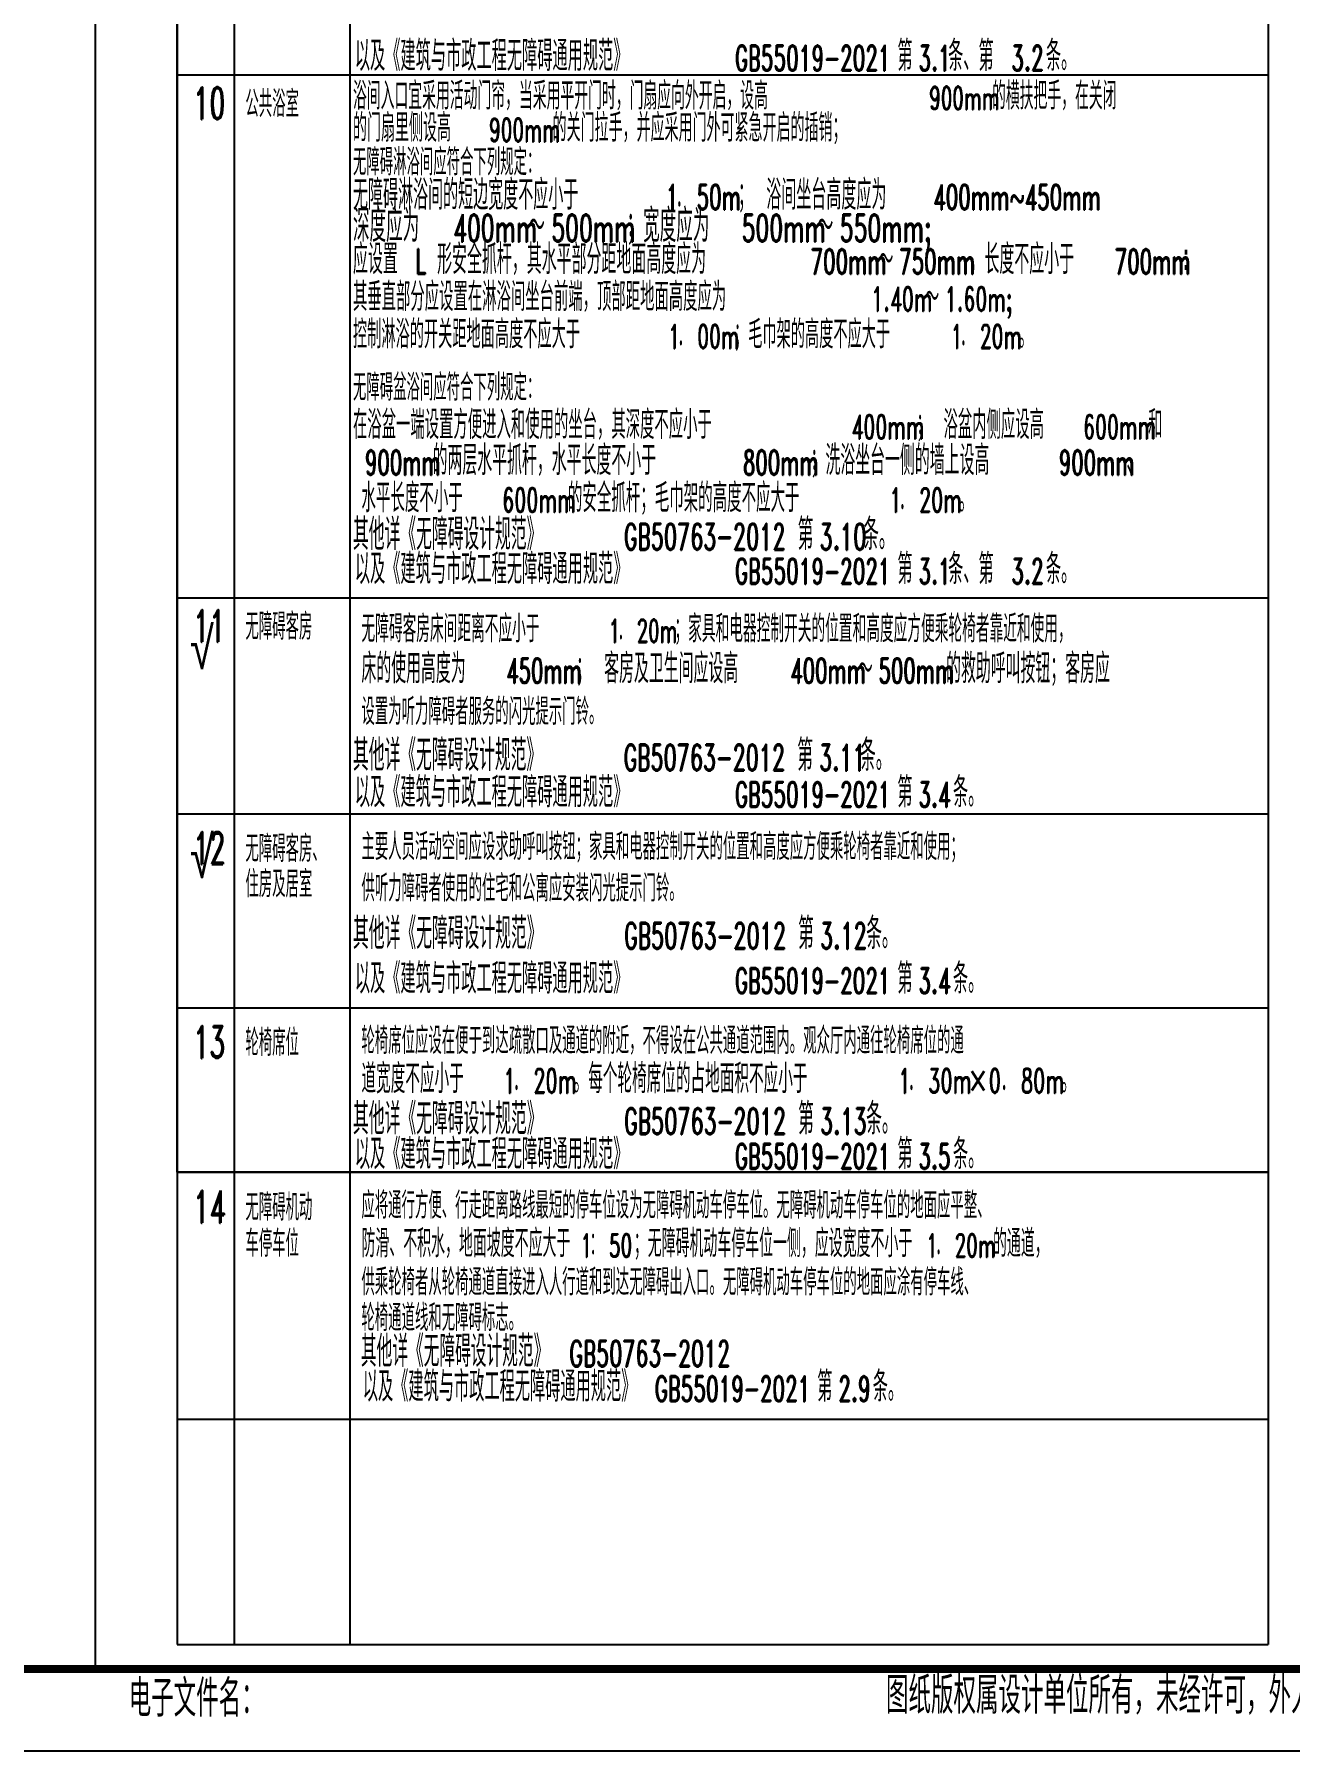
# Model space of a CAD drawing. Extents: x -1041549 to 749950, y -354245 to 17554.
# Drawn here: x -916141 to -900779, y -274884 to -253887 of the extents above; entities that cross this region are included whole.
import ezdxf

# ---------------------------------------------------------------- set-up
doc = ezdxf.new("R2010")
doc.units = 0
doc.header["$LTSCALE"] = 1000
doc.header["$MEASUREMENT"] = 0
for name, color, linetype in [('0_sp_施工图设计说明', 7, 'Continuous'), ('14', 1, 'Continuous'), ('a10', 10, 'Continuous'), ('PUB_TEXT', 7, 'Continuous'), ('PUB_TITLE', 4, 'Continuous')]:
    doc.layers.add(name, color=color, linetype=linetype)
doc.styles.add('hztxt', font='romand_pkpm', dxfattribs={"bigfont": 'gbcbig'})
doc.styles.add('说明正文', font='hztxt_e.shx', dxfattribs={"width": 0.8, "height": 400, "bigfont": 'hzdx.shx'})

# ---------------------------------------------------------------- blocks, each defined once
blk = doc.blocks.new('G$C72BEE7F5')
at = {"layer": 'a10', "style": '说明正文', "width": 0.8}
blk.add_text('√', height=500, dxfattribs=at).set_placement((148, 179))
blk = doc.blocks.new('TUQ')
at = {"layer": '14', "style": 'hztxt', "width": 0.85}
for s, p in [('电子文件名：', (-24105, -584)), ('图纸版权属设计单位所有，未经许可，外人及外单位不得翻印复制作为其他工程之用。', (-14838, -548))]:
    blk.add_text(s, height=450, rotation=359.9997, dxfattribs=at).set_placement(p)

msp = doc.modelspace()

# ---------------------------------------------------------------- linework, layer by layer
at = {"layer": 'PUB_TEXT', "color": 8}
msp.add_line((-915393.9, -273883.7), (-915393.9, -235860.7), dxfattribs=at)
at = {"layer": 'PUB_TEXT'}
for p, q in [((-914393.6, -237335.8, 2571.1), (-914393.6, -273584.4, 233.4)), ((-913693.6, -237335.8, 2571.1), (-913693.6, -273584.4, 233.4)), ((-912280.3, -237335.8, 2571.1), (-912280.3, -273584.4, 233.4)), ((-901041.4, -237335.8, 2571.1), (-901041.4, -273584.4, 233.4)), ((-914393.6, -254383.7, 605.9), (-901041.4, -254383.7, 605.9)), ((-914393.6, -260778.5, 605.9), (-901041.4, -260778.5, 605.9)), ((-914393.6, -263421.2, 605.9), (-901041.4, -263421.2, 605.9)), ((-914393.6, -265794, 605.9), (-901041.4, -265794, 605.9)), ((-914393.6, -267808.4, 605.9), (-901041.4, -267808.4, 605.9)), ((-914393.6, -267808.4, 605.9), (-901041.4, -267808.4, 605.9)), ((-914393.6, -270829.7, 605.9), (-901041.4, -270829.7, 605.9)), ((-914393.6, -273584.4, 605.9), (-901041.4, -273584.4, 605.9))]:
    msp.add_line(p, q, dxfattribs=at)
at = {"layer": 'PUB_TEXT', "elevation": 605.9}
msp.add_lwpolyline([(-901041.4, -237335.8), (-901041.4, -267808.4), (-914393.6, -267808.4), (-914393.6, -237335.8)], dxfattribs=at)
at = {"layer": 'PUB_TITLE'}
msp.add_lwpolyline([(-949281.4, -274883.7), (-889881.4, -274883.7), (-889881.4, -232883.7), (-949281.4, -232883.7)], close=True, dxfattribs=at)
at = {"layer": 'PUB_TITLE', "const_width": 100}
msp.add_lwpolyline([(-946781.4, -273883.7), (-890881.4, -273883.7), (-890881.4, -233883.7), (-946781.4, -233883.7)], close=True, dxfattribs=at)

# ---------------------------------------------------------------- block references
at = {"layer": '14'}
msp.add_blockref('TUQ', (-890881.4, -273883.7), dxfattribs=at)
at = {"layer": 'a10'}
for p in [(-914385.6, -261830, -1197.9), (-914385.6, -264384.4, -1197.9)]:
    msp.add_blockref('G$C72BEE7F5', p, dxfattribs=at)

# ---------------------------------------------------------------- texts
at = {"layer": '0_sp_施工图设计说明', "color": 2, "style": 'hztxt'}
for s, height, width, p in [('以及《建筑与市政工程无障碍通用规范》', 369.061, 0.7, (-912218.6, -254334.4, 605.9)), ('GB55019-2021', 313.702, 0.576471, (-907568.4, -254334.4, 605.9)), ('第', 369.1, 0.7, (-905579.1, -254334.4, 605.9)), ('3.1', 313.7, 0.576471, (-905320.8, -254334.4, 605.9)), ('条、第', 369.06, 0.7, (-904959.1, -254334.4, 605.9)), ('3.2', 313.7, 0.576471, (-904184.1, -254334.4, 605.9)), ('条。', 369.06, 0.7, (-903762.1, -254334.4, 605.9)), ('浴间入口宜采用活动门帘，当采用平开门时，门扇应向外开启，设高', 335.828, 0.7, (-912241.8, -254806.9, -1958.9)), ('的横扶把手，在关闭', 335.83, 0.7, (-904421.5, -254806.9, -1958.9)), ('公共浴室', 325, 0.7, (-913557.7, -254899.3, -1958.9)), ('900mm', 285.45, 0.576471, (-905189.4, -254806.9, -1958.9)), ('的门扇里侧设高', 339.87, 0.7, (-912241.8, -255200, -1958.9)), ('的关门拉手，并应采用门外可紧急开启的插销；', 339.874, 0.7, (-909799.2, -255200, -1958.9)), ('900mm', 288.89, 0.576471, (-910576.4, -255200, -1958.9)), ('无障碍淋浴间应符合下列规定：', 325, 0.7, (-912241.8, -255612, -1958.9)), ('无障碍淋浴间的短边宽度不应小于', 364.853, 0.7, (-912241.8, -256032.7, -1958.9)), ('1', 310.1, 0.576471, (-908410.8, -256032.7, -1958.9)), ('50m', 310.13, 0.576471, (-908036.3, -256032.7, -1958.9)), ('；', 364.9, 0.7, (-907529.7, -256032.7, -1958.9)), ('浴间坐台高度应为', 364.85, 0.7, (-907184.2, -256032.7, -1958.9)), ('400mm~450mm', 310.125, 0.576471, (-905141.1, -256032.7, -1958.9)), ('．', 364.9, 0.7, (-908291.7, -256032.7, -1958.9)), ('，', 364.9, 0.7, (-903263.9, -256032.7, -1958.9)), ('深度应为', 402.41, 0.7, (-912241.8, -256426.9, -1958.9)), ('400mm', 342.05, 0.576471, (-911015.7, -256426.9, -1958.9)), ('～', 402.4, 0.7, (-910095.5, -256426.9, -1958.9)), ('500mm', 342.05, 0.576471, (-909813.8, -256426.9, -1958.9)), ('；宽度应为', 402.41, 0.7, (-908893.7, -256426.9, -1958.9)), ('500mm', 342.05, 0.576471, (-907485.2, -256426.9, -1958.9)), ('～', 402.4, 0.7, (-906565.1, -256426.9, -1958.9)), ('550mm;', 342.05, 0.576471, (-906283.4, -256426.9, -1958.9)), ('应设置', 362.87, 0.7, (-912241.8, -256819.9, -1958.9)), ('L', 308.4, 0.576471, (-911479.8, -256819.9, -1958.9)), ('形安全抓杆，其水平部分距地面高度应为', 362.868, 0.7, (-911212.4, -256819.9, -1958.9)), ('700mm', 308.44, 0.576471, (-906640.2, -256819.9, -1958.9)), ('～', 362.9, 0.7, (-905810.5, -256819.9, -1958.9)), ('750mm', 308.44, 0.576471, (-905556.5, -256819.9, -1958.9)), ('，长度不应小于', 362.87, 0.7, (-904697.1, -256819.9, -1958.9)), ('700mm', 308.44, 0.576471, (-902919, -256819.9, -1958.9)), ('∶', 362.9, 0.7, (-902089.3, -256819.9, -1958.9)), ('其垂直部分应设置在淋浴间坐台前端，顶部距地面高度应为', 348.563, 0.7, (-912241.8, -257271.8, -1958.9)), ('1.40m', 296.28, 0.576471, (-905897.9, -257271.8, -1958.9)), ('1.60m;', 296.28, 0.576471, (-904999.2, -257271.8, -1958.9)), ('～', 348.6, 0.7, (-905243.2, -257271.8, -1958.9)), ('控制淋浴的开关距地面高度不应大于', 344.566, 0.7, (-912241.8, -257729.1, -155.1)), ('；毛巾架的高度不应大于', 344.566, 0.7, (-907578.7, -257729.1, -155.1)), ('1', 292.9, 0.576471, (-908382.7, -257729.1, -155.1)), ('．', 344.6, 0.7, (-908270.1, -257729.1, -155.1)), ('00m', 292.88, 0.576471, (-908028.9, -257729.1, -155.1)), ('1', 292.9, 0.576471, (-904925.5, -257729.1, -155.1)), ('．', 344.6, 0.7, (-904813, -257729.1, -155.1)), ('20m', 292.88, 0.576471, (-904571.8, -257729.1, -155.1)), ('。', 344.6, 0.7, (-904093.4, -257729.1, -155.1)), ('无障碍盆浴间应符合下列规定：', 325, 0.7, (-912241.8, -258368.1, -155.1)), ('在浴盆一端设置方便进入和使用的坐台，其深度不应小于', 348.531, 0.7, (-912241.8, -258836.9, -155.1)), ('浴盆内侧应设高', 348.53, 0.7, (-905015.5, -258836.9, -155.1)), ('和', 348.5, 0.7, (-902510.7, -258836.9, -155.1)), ('400mm', 296.25, 0.576471, (-906142.5, -258836.9, -155.1)), ('；', 348.5, 0.7, (-905345.5, -258836.9, -155.1)), ('600mm', 296.25, 0.576471, (-903307.7, -258836.9, -155.1)), ('的两层水平抓杆，水平长度不小于', 361.739, 0.7, (-911267.4, -259278, -155.1)), ('；洗浴坐台一侧的墙上设高', 361.739, 0.7, (-906642, -259278, -155.1)), ('900mm', 307.48, 0.576471, (-912094.6, -259278, -155.1)), ('800mm', 307.48, 0.576471, (-907469.1, -259278, -155.1)), ('900mm', 307.48, 0.576471, (-903603.4, -259278, -155.1)), ('、', 361.7, 0.7, (-902776.2, -259278, -155.1)), ('水平长度不小于', 351.5, 0.7, (-912137.9, -259732.9, -155.1)), ('600mm', 298.77, 0.576471, (-910415.5, -259732.9, -155.1)), ('的安全抓杆；毛巾架的高度不应大于', 351.5, 0.7, (-909611.8, -259732.9, -155.1)), ('1', 298.8, 0.576471, (-905675, -259732.9, -155.1)), ('20m', 298.77, 0.576471, (-905314.1, -259732.9, -155.1)), ('．', 351.5, 0.7, (-905560.1, -259732.9, -155.1)), ('。', 351.5, 0.7, (-904826.1, -259732.9, -155.1)), ('其他详《无障碍设计规范》', 383.257, 0.7, (-912241.8, -260195.2, -155.1)), ('GB50763-2012', 325.769, 0.576471, (-908927.8, -260195.2, -155.1)), ('第', 383.3, 0.7, (-906799.4, -260195.2, -155.1)), ('3.10', 325.77, 0.576471, (-906531.2, -260195.2, -155.1)), ('条。', 383.26, 0.7, (-905999.1, -260195.2, -155.1)), ('以及《建筑与市政工程无障碍通用规范》', 369.061, 0.7, (-912218.6, -260611.7, 2409.7)), ('GB55019-2021', 313.702, 0.576471, (-907568.4, -260611.7, 2409.7)), ('第', 369.1, 0.7, (-905579.1, -260611.7, 2409.7)), ('3.1', 313.7, 0.576471, (-905320.8, -260611.7, 2409.7)), ('条、第', 369.06, 0.7, (-904959.1, -260611.7, 2409.7)), ('3.2', 313.7, 0.576471, (-904184.1, -260611.7, 2409.7)), ('条。', 369.06, 0.7, (-903762.1, -260611.7, 2409.7)), ('无障碍客房', 325, 0.7, (-913557.7, -261294.1, -1958.9)), ('无障碍客房床间距离不应小于', 332.62, 0.7, (-912137.9, -261325.1, -1958.9)), ('；家具和电器控制开关的位置和高度应方便乘轮椅者靠近和使用，', 332.62, 0.7, (-908307.7, -261325.1, -1958.9)), ('1', 282.7, 0.576471, (-909111, -261325.1, -1958.9)), ('20m', 282.73, 0.576471, (-908769.5, -261325.1, -1958.9)), ('．', 332.6, 0.7, (-909002.4, -261325.1, -1958.9)), ('床的使用高度为', 361.54, 0.7, (-912137.9, -261825.1, -1958.9)), ('450mm', 307.31, 0.576471, (-910366.3, -261825.1, -1958.9)), ('；', 361.5, 0.7, (-909510.1, -261825.1, -1958.9)), ('客房及卫生间应设高', 361.54, 0.7, (-909167.7, -261825.1, -1958.9)), ('400mm', 307.31, 0.576471, (-906890, -261825.1, -1958.9)), ('～', 361.5, 0.7, (-906063.3, -261825.1, -1958.9)), ('500mm', 307.31, 0.576471, (-905810.2, -261825.1, -1958.9)), ('的救助呼叫按钮；客房应', 361.542, 0.7, (-904983.5, -261825.1, -1958.9)), ('设置为听力障碍者服务的闪光提示门铃。', 325, 0.7, (-912137.9, -262334.7, -1958.9)), ('其他详《无障碍设计规范》', 382.87, 0.7, (-912241.8, -262897, -1958.9)), ('GB50763-2012', 325.44, 0.576471, (-908931.1, -262897, -1958.9)), ('第', 382.9, 0.7, (-906804.9, -262897, -1958.9)), ('3.11', 325.44, 0.576471, (-906536.9, -262897, -1958.9)), ('条。', 382.87, 0.7, (-906036.6, -262897, -1958.9)), ('以及《建筑与市政工程无障碍通用规范》', 369.023, 0.7, (-912218.6, -263343.1, 2409.7)), ('GB55019-2021', 313.669, 0.576471, (-907568.9, -263343.1, 2409.7)), ('第', 369, 0.7, (-905579.8, -263343.1, 2409.7)), ('3.4', 313.67, 0.576471, (-905321.5, -263343.1, 2409.7)), ('条。', 369.02, 0.7, (-904899.6, -263343.1, 2409.7)), ('无障碍客房、', 325, 0.7, (-913557.7, -264011.1, -1958.9)), ('主要人员活动空间应设求助呼叫按钮；家具和电器控制开关的位置和高度应方便乘轮椅者靠近和使用；', 325, 0.7, (-912137.9, -263987.5, -1958.9)), ('住房及居室', 325, 0.7, (-913557.7, -264443.9, -1958.9)), ('供听力障碍者使用的住宅和公寓应安装闪光提示门铃。', 325, 0.7, (-912137.9, -264495.4, -1958.9)), ('其他详《无障碍设计规范》', 383.64, 0.7, (-912241.8, -265077.4, -1958.9)), ('GB50763-2012', 326.094, 0.576471, (-908924.5, -265077.4, -1958.9)), ('第', 383.6, 0.7, (-906794, -265077.4, -1958.9)), ('3.12', 326.09, 0.576471, (-906525.5, -265077.4, -1958.9)), ('条。', 383.64, 0.7, (-905961.5, -265077.4, -1958.9)), ('以及《建筑与市政工程无障碍通用规范》', 369.023, 0.7, (-912218.6, -265621.8, 2409.7)), ('GB55019-2021', 313.669, 0.576471, (-907568.9, -265621.8, 2409.7)), ('第', 369, 0.7, (-905579.8, -265621.8, 2409.7)), ('3.4', 313.67, 0.576471, (-905321.5, -265621.8, 2409.7)), ('条。', 369.02, 0.7, (-904899.6, -265621.8, 2409.7)), ('轮椅席位', 325, 0.7, (-913557.7, -266383.9, -1958.9)), ('轮椅席位应设在便于到达疏散口及通道的附近，不得设在公共通道范围内。观众厅内通往轮椅席位的通', 325, 0.7, (-912137.9, -266360.4, -1958.9)), ('道宽度不应小于', 354.92, 0.7, (-912137.9, -266839.6, -1958.9)), ('。每个轮椅席位的占地面积不应小于', 354.921, 0.7, (-909541.6, -266839.6, -1958.9)), ('1', 301.7, 0.576471, (-910398.8, -266839.6, -1958.9)), ('20m', 301.68, 0.576471, (-910034.4, -266839.6, -1958.9)), ('1', 301.7, 0.576471, (-905566.5, -266839.6, -1958.9)), ('30m', 301.68, 0.576471, (-905202.1, -266839.6, -1958.9)), ('×', 354.9, 0.7, (-904709.4, -266839.6, -1958.9)), ('0', 301.7, 0.576471, (-904460.9, -266839.6, -1958.9)), ('80m', 301.68, 0.576471, (-904067.6, -266839.6, -1958.9)), ('．', 354.9, 0.7, (-910282.8, -266839.6, -1958.9)), ('．', 354.9, 0.7, (-905450.6, -266839.6, -1958.9)), ('．', 354.9, 0.7, (-904316, -266839.6, -1958.9)), ('。', 354.9, 0.7, (-903574.8, -266839.6, -1958.9)), ('其他详《无障碍设计规范》', 383.64, 0.7, (-912241.8, -267345.5, -1958.9)), ('GB50763-2012', 326.094, 0.576471, (-908924.5, -267345.5, -1958.9)), ('第', 383.6, 0.7, (-906794, -267345.5, -1958.9)), ('3.13', 326.09, 0.576471, (-906525.5, -267345.5, -1958.9)), ('条。', 383.64, 0.7, (-905961.5, -267345.5, -1958.9)), ('以及《建筑与市政工程无障碍通用规范》', 369.023, 0.7, (-912218.6, -267769.4, 2409.7)), ('GB55019-2021', 313.669, 0.576471, (-907568.9, -267769.4, 2409.7)), ('第', 369, 0.7, (-905579.8, -267769.4, 2409.7)), ('3.5', 313.67, 0.576471, (-905321.5, -267769.4, 2409.7)), ('条。', 369.02, 0.7, (-904899.6, -267769.4, 2409.7)), ('无障碍机动', 325, 0.7, (-913557.7, -268398.3, -1958.9)), ('应将通行方便、行走距离路线最短的停车位设为无障碍机动车停车位。无障碍机动车停车位的地面应平整、', 325, 0.7, (-912137.9, -268374.8, -1958.9)), ('车停车位', 325, 0.7, (-913557.7, -268842.2, -1958.9)), ('防滑、不积水，地面坡度不应大于', 338.144, 0.7, (-912137.9, -268846.9, -1958.9)), ('；无障碍机动车停车位一侧，应设宽度不小于', 338.144, 0.7, (-908805.3, -268846.9, -1958.9)), ('的通道，', 338.14, 0.7, (-904409.9, -268846.9, -1958.9)), ('1', 287.4, 0.576471, (-909456.2, -268846.9, -1958.9)), ('：', 338.1, 0.7, (-909345.8, -268846.9, -1958.9)), ('50', 287.42, 0.576471, (-909109.1, -268846.9, -1958.9)), ('1', 287.4, 0.576471, (-905226.6, -268846.9, -1958.9)), ('．', 338.1, 0.7, (-905116.1, -268846.9, -1958.9)), ('20m', 287.42, 0.576471, (-904879.4, -268846.9, -1958.9)), ('供乘轮椅者从轮椅通道直接进入人行道和到达无障碍出入口。无障碍机动车停车位的地面应涂有停车线、', 325, 0.7, (-912137.9, -269315.2, -1958.9)), ('轮椅通道线和无障碍标志。', 325, 0.7, (-912137.9, -269750.9, -1958.9)), ('其他详《无障碍设计规范》', 381.133, 0.7, (-912144.4, -270188.5, -155.1)), ('GB50763-2012', 323.963, 0.576471, (-909593.9, -270188.5, -155.1)), ('以及《建筑与市政工程无障碍通用规范》', 369.023, 0.7, (-912121.1, -270613.3, 4213.5)), ('第', 369, 0.7, (-906560.8, -270613.3, 4213.5)), ('条。', 369.02, 0.7, (-905880.6, -270613.3, 4213.5)), ('GB55019-2021', 313.669, 0.576471, (-908549.8, -270613.3, 4213.5)), ('2.9', 313.67, 0.576471, (-906302.5, -270613.3, 4213.5))]:
    msp.add_text(s, height=height, dxfattribs=dict(at, width=width)).set_placement(p)
at = {"layer": 'PUB_TEXT', "style": 'hztxt', "width": 0.576471}
for s, p in [('10', (-914193.3, -254925.6, 605.9)), ('11', (-914193.3, -261320.4, 605.9)), ('12', (-914193.3, -264037.4, 605.9)), ('13', (-914193.3, -266410.3, 605.9)), ('14', (-914193.3, -268424.7, 605.9))]:
    msp.add_text(s, height=394.64, dxfattribs=at).set_placement(p)

doc.saveas('drawing.dxf')
